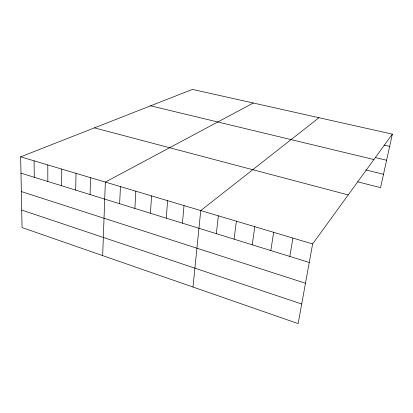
<?xml version="1.0" encoding="UTF-8"?>
<svg xmlns="http://www.w3.org/2000/svg" width="413" height="413" viewBox="0 0 413 413"><rect width="100%" height="100%" fill="white"/><g stroke="black" fill="none" stroke-linecap="round" stroke-linejoin="round"><path stroke-width="0.62" d="M61.645 185.752L61.764 169.093M75.729 190.114L76.002 173.341M90.08 194.564L90.519 177.678M102.677 255.611L105.33 182.092L253.288 103.013M119.641 203.723L120.436 186.599M134.87 208.436L135.846 191.198M150.404 213.253L151.576 195.891M166.253 218.162L167.626 200.682M182.438 223.175L184.017 205.571M192.985 287.025L200.754 210.563L318.975 117.71M216.335 233.675L218.374 215.823M234.104 239.179L236.381 221.192M252.266 244.806L254.795 226.691M270.835 250.557L273.633 232.307M289.823 256.442L292.9 238.058M392.35 134.132L312.62 243.944L298.145 323.606L22.065 227.568L20.65 156.826L192.437 89.394L392.35 134.132L380.559 187.652L357.632 181.797M384.013 145.061L389.655 146.367M375.432 157.57L386.599 160.244M150.575 105.826L373.91 159.526M365.784 169.893L383.507 174.276M94.432 127.865L348.211 194.921M20.65 156.826L312.62 243.944M20.975 173.155L309.254 262.462M21.342 191.555L305.481 283.241M21.713 210.052L301.702 304.02M34.093 160.838L34.279 177.275M47.794 164.926L47.836 181.472"/></g></svg>
